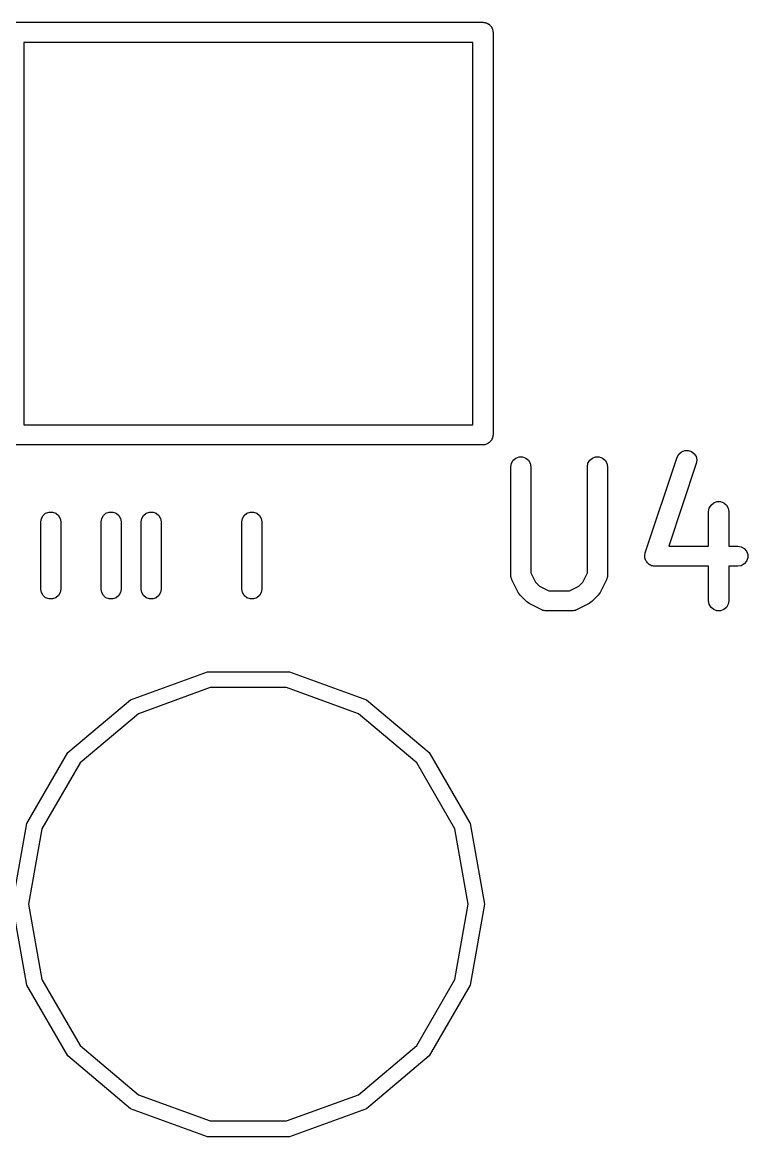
# Model space of a CAD drawing. Extents: x 74.6 to 132.8, y -113.1 to -87.3.
# Drawn here: x 127.39 to 132.8, y -105.01 to -96.7 of the extents above; entities that cross this region are included whole.
import ezdxf

# ---------------------------------------------------------------- set-up
doc = ezdxf.new("R2010")
doc.units = 0
doc.header["$MEASUREMENT"] = 0
doc.layers.add('BLACK', color=7, linetype='CONTINUOUS')

msp = doc.modelspace()

# ---------------------------------------------------------------- linework, layer by layer
at = {"layer": 'Black'}
for p, q in [((127.325, -96.7), (130.825, -96.7)), ((130.825, -96.7), (130.831, -96.7011)), ((130.831, -96.7011), (130.838, -96.7011)), ((130.838, -96.7011), (130.844, -96.7034)), ((130.844, -96.7034), (130.851, -96.7045)), ((130.851, -96.7045), (130.856, -96.7078)), ((130.856, -96.7078), (130.862, -96.71)), ((130.862, -96.71), (130.868, -96.7143)), ((130.868, -96.7143), (130.873, -96.7175)), ((130.873, -96.7175), (130.877, -96.7226)), ((130.877, -96.7226), (130.882, -96.7268)), ((130.882, -96.7268), (130.886, -96.7325)), ((130.886, -96.7325), (130.89, -96.7375)), ((130.89, -96.7375), (130.892, -96.7437)), ((130.892, -96.7437), (130.895, -96.7493)), ((130.895, -96.7493), (130.897, -96.7558)), ((130.897, -96.7558), (130.899, -96.762)), ((130.899, -96.762), (130.899, -96.7685)), ((130.899, -96.7685), (130.9, -96.775)), ((130.9, -96.775), (130.9, -99.775)), ((127.4, -96.85), (127.4, -99.7)), ((130.75, -96.85), (127.4, -96.85)), ((130.75, -99.7), (130.75, -96.85)), ((127.4, -99.7), (130.75, -99.7)), ((130.9, -99.775), (130.899, -99.7815)), ((130.825, -99.85), (127.325, -99.85)), ((130.831, -99.8489), (130.825, -99.85)), ((130.838, -99.8489), (130.831, -99.8489)), ((130.844, -99.8466), (130.838, -99.8489)), ((130.851, -99.8455), (130.844, -99.8466)), ((130.856, -99.8422), (130.851, -99.8455)), ((130.862, -99.84), (130.856, -99.8422)), ((130.868, -99.8357), (130.862, -99.84)), ((130.873, -99.8325), (130.868, -99.8357)), ((130.877, -99.8274), (130.873, -99.8325)), ((130.882, -99.8232), (130.877, -99.8274)), ((130.886, -99.8175), (130.882, -99.8232)), ((130.89, -99.8125), (130.886, -99.8175)), ((130.892, -99.8063), (130.89, -99.8125)), ((130.895, -99.8007), (130.892, -99.8063)), ((130.897, -99.7942), (130.895, -99.8007)), ((130.899, -99.788), (130.897, -99.7942)), ((130.899, -99.7815), (130.899, -99.788)), ((131.07, -99.9484), (131.094, -99.9395)), ((131.094, -99.9395), (131.12, -99.9395)), ((131.12, -99.9395), (131.145, -99.9484)), ((131.641, -99.9484), (131.665, -99.9395)), ((131.665, -99.9395), (131.692, -99.9395)), ((131.692, -99.9395), (131.716, -99.9484)), ((132.036, -100.656), (132.274, -99.942)), ((132.274, -99.942), (132.286, -99.9191)), ((132.286, -99.9191), (132.306, -99.9019)), ((132.306, -99.9019), (132.33, -99.8923)), ((132.33, -99.8923), (132.356, -99.8916)), ((132.356, -99.8916), (132.381, -99.8998)), ((132.381, -99.8998), (132.401, -99.916)), ((132.401, -99.916), (132.415, -99.9382)), ((132.415, -99.9382), (132.42, -99.9637)), ((131.032, -100.013), (131.037, -99.9877)), ((131.032, -100.823), (131.032, -100.013)), ((131.037, -99.9877), (131.05, -99.9652)), ((131.05, -99.9652), (131.07, -99.9484)), ((131.145, -99.9484), (131.165, -99.9652)), ((131.165, -99.9652), (131.178, -99.9877)), ((131.178, -99.9877), (131.182, -100.013)), ((131.182, -100.013), (131.182, -100.805)), ((131.604, -100.013), (131.608, -99.9877)), ((131.604, -100.805), (131.604, -100.013)), ((131.608, -99.9877), (131.621, -99.9652)), ((131.621, -99.9652), (131.641, -99.9484)), ((131.716, -99.9484), (131.736, -99.9652)), ((131.736, -99.9652), (131.749, -99.9877)), ((131.749, -99.9877), (131.754, -100.013)), ((131.754, -100.013), (131.754, -100.823)), ((132.416, -99.9895), (132.211, -100.605)), ((132.42, -99.9637), (132.416, -99.9895)), ((132.546, -100.282), (132.57, -100.273)), ((132.57, -100.273), (132.596, -100.273)), ((132.596, -100.273), (132.621, -100.282)), ((127.543, -100.377), (127.562, -100.36)), ((127.562, -100.36), (127.587, -100.351)), ((127.587, -100.351), (127.613, -100.351)), ((127.613, -100.351), (127.637, -100.36)), ((127.637, -100.36), (127.657, -100.377)), ((127.993, -100.377), (128.012, -100.36)), ((128.012, -100.36), (128.037, -100.351)), ((128.037, -100.351), (128.063, -100.351)), ((128.063, -100.351), (128.088, -100.36)), ((128.088, -100.36), (128.107, -100.377)), ((128.293, -100.377), (128.312, -100.36)), ((128.312, -100.36), (128.337, -100.351)), ((128.337, -100.351), (128.363, -100.351)), ((128.363, -100.351), (128.387, -100.36)), ((128.387, -100.36), (128.407, -100.377)), ((129.043, -100.377), (129.062, -100.36)), ((129.062, -100.36), (129.087, -100.351)), ((129.087, -100.351), (129.113, -100.351)), ((129.113, -100.351), (129.137, -100.36)), ((129.137, -100.36), (129.157, -100.377)), ((132.508, -100.347), (132.513, -100.321)), ((132.508, -100.605), (132.508, -100.347)), ((132.513, -100.321), (132.526, -100.299)), ((132.526, -100.299), (132.546, -100.282)), ((132.621, -100.282), (132.641, -100.299)), ((132.641, -100.299), (132.654, -100.321)), ((132.654, -100.321), (132.658, -100.347)), ((132.658, -100.347), (132.658, -100.605)), ((127.525, -100.425), (127.53, -100.399)), ((127.525, -100.925), (127.525, -100.425)), ((127.53, -100.399), (127.543, -100.377)), ((127.657, -100.377), (127.67, -100.399)), ((127.67, -100.399), (127.675, -100.425)), ((127.675, -100.425), (127.675, -100.925)), ((127.975, -100.425), (127.98, -100.399)), ((127.975, -100.925), (127.975, -100.425)), ((127.98, -100.399), (127.993, -100.377)), ((128.107, -100.377), (128.12, -100.399)), ((128.12, -100.399), (128.125, -100.425)), ((128.125, -100.425), (128.125, -100.925)), ((128.275, -100.425), (128.28, -100.399)), ((128.275, -100.925), (128.275, -100.425)), ((128.28, -100.399), (128.293, -100.377)), ((128.407, -100.377), (128.42, -100.399)), ((128.42, -100.399), (128.425, -100.425)), ((128.425, -100.425), (128.425, -100.925)), ((129.025, -100.425), (129.03, -100.399)), ((129.025, -100.925), (129.025, -100.425)), ((129.03, -100.399), (129.043, -100.377)), ((129.157, -100.377), (129.17, -100.399)), ((129.17, -100.399), (129.175, -100.425)), ((129.175, -100.425), (129.175, -100.925)), ((132.211, -100.605), (132.508, -100.605)), ((132.658, -100.605), (132.726, -100.605)), ((132.726, -100.605), (132.752, -100.61)), ((132.032, -100.682), (132.033, -100.675)), ((132.033, -100.688), (132.032, -100.682)), ((132.033, -100.667), (132.035, -100.662)), ((132.033, -100.675), (132.033, -100.667)), ((132.033, -100.693), (132.033, -100.688)), ((132.035, -100.662), (132.036, -100.656)), ((132.752, -100.61), (132.774, -100.623)), ((132.774, -100.623), (132.791, -100.643)), ((132.791, -100.643), (132.8, -100.667)), ((132.8, -100.667), (132.8, -100.693)), ((132.036, -100.7), (132.033, -100.693)), ((132.037, -100.708), (132.036, -100.7)), ((132.04, -100.712), (132.037, -100.708)), ((132.042, -100.718), (132.04, -100.712)), ((132.047, -100.723), (132.042, -100.718)), ((132.051, -100.73), (132.047, -100.723)), ((132.055, -100.733), (132.051, -100.73)), ((132.059, -100.738), (132.055, -100.733)), ((132.065, -100.741), (132.059, -100.738)), ((132.071, -100.746), (132.065, -100.741)), ((132.077, -100.748), (132.071, -100.746)), ((132.081, -100.751), (132.077, -100.748)), ((132.089, -100.752), (132.081, -100.751)), ((132.096, -100.754), (132.089, -100.752)), ((132.102, -100.754), (132.096, -100.754)), ((132.107, -100.755), (132.102, -100.754)), ((132.508, -100.755), (132.107, -100.755)), ((132.508, -101.013), (132.508, -100.755)), ((132.726, -100.755), (132.658, -100.755)), ((132.658, -100.755), (132.658, -101.013)), ((132.752, -100.751), (132.726, -100.755)), ((132.774, -100.738), (132.752, -100.751)), ((132.791, -100.718), (132.774, -100.738)), ((132.8, -100.693), (132.791, -100.718)), ((131.033, -100.827), (131.032, -100.823)), ((131.033, -100.831), (131.033, -100.827)), ((131.035, -100.84), (131.033, -100.831)), ((131.037, -100.849), (131.035, -100.84)), ((131.039, -100.852), (131.037, -100.849)), ((131.04, -100.856), (131.039, -100.852)), ((131.088, -100.952), (131.04, -100.856)), ((131.182, -100.805), (131.216, -100.874)), ((131.569, -100.874), (131.604, -100.805)), ((131.746, -100.856), (131.698, -100.952)), ((131.747, -100.852), (131.746, -100.856)), ((131.749, -100.849), (131.747, -100.852)), ((131.751, -100.84), (131.749, -100.849)), ((131.753, -100.831), (131.751, -100.84)), ((131.754, -100.823), (131.753, -100.827)), ((131.753, -100.827), (131.753, -100.831)), ((127.53, -100.951), (127.525, -100.925)), ((127.675, -100.925), (127.67, -100.951)), ((127.98, -100.951), (127.975, -100.925)), ((128.125, -100.925), (128.12, -100.951)), ((128.28, -100.951), (128.275, -100.925)), ((128.425, -100.925), (128.42, -100.951)), ((129.03, -100.951), (129.025, -100.925)), ((129.175, -100.925), (129.17, -100.951)), ((131.216, -100.874), (131.247, -100.904)), ((131.247, -100.904), (131.315, -100.938)), ((131.315, -100.938), (131.47, -100.938)), ((131.47, -100.938), (131.539, -100.904)), ((131.539, -100.904), (131.569, -100.874)), ((127.543, -100.973), (127.53, -100.951)), ((127.562, -100.99), (127.543, -100.973)), ((127.587, -100.999), (127.562, -100.99)), ((127.613, -100.999), (127.587, -100.999)), ((127.637, -100.99), (127.613, -100.999)), ((127.657, -100.973), (127.637, -100.99)), ((127.67, -100.951), (127.657, -100.973)), ((127.993, -100.973), (127.98, -100.951)), ((128.012, -100.99), (127.993, -100.973)), ((128.037, -100.999), (128.012, -100.99)), ((128.063, -100.999), (128.037, -100.999)), ((128.088, -100.99), (128.063, -100.999)), ((128.107, -100.973), (128.088, -100.99)), ((128.12, -100.951), (128.107, -100.973)), ((128.293, -100.973), (128.28, -100.951)), ((128.312, -100.99), (128.293, -100.973)), ((128.337, -100.999), (128.312, -100.99)), ((128.363, -100.999), (128.337, -100.999)), ((128.387, -100.99), (128.363, -100.999)), ((128.407, -100.973), (128.387, -100.99)), ((128.42, -100.951), (128.407, -100.973)), ((129.043, -100.973), (129.03, -100.951)), ((129.062, -100.99), (129.043, -100.973)), ((129.087, -100.999), (129.062, -100.99)), ((129.113, -100.999), (129.087, -100.999)), ((129.137, -100.99), (129.113, -100.999)), ((129.157, -100.973), (129.137, -100.99)), ((129.17, -100.951), (129.157, -100.973)), ((131.095, -100.961), (131.088, -100.952)), ((131.102, -100.971), (131.095, -100.961)), ((131.149, -101.019), (131.102, -100.971)), ((131.159, -101.026), (131.149, -101.019)), ((131.636, -101.019), (131.626, -101.026)), ((131.684, -100.971), (131.636, -101.019)), ((131.691, -100.961), (131.684, -100.971)), ((131.698, -100.952), (131.691, -100.961)), ((132.513, -101.039), (132.508, -101.013)), ((132.658, -101.013), (132.654, -101.039)), ((131.169, -101.033), (131.159, -101.026)), ((131.264, -101.08), (131.169, -101.033)), ((131.268, -101.082), (131.264, -101.08)), ((131.272, -101.084), (131.268, -101.082)), ((131.281, -101.085), (131.272, -101.084)), ((131.289, -101.088), (131.281, -101.085)), ((131.293, -101.088), (131.289, -101.088)), ((131.298, -101.088), (131.293, -101.088)), ((131.488, -101.088), (131.298, -101.088)), ((131.492, -101.088), (131.488, -101.088)), ((131.497, -101.088), (131.492, -101.088)), ((131.505, -101.085), (131.497, -101.088)), ((131.514, -101.084), (131.505, -101.085)), ((131.517, -101.082), (131.514, -101.084)), ((131.522, -101.08), (131.517, -101.082)), ((131.617, -101.033), (131.522, -101.08)), ((131.626, -101.026), (131.617, -101.033)), ((132.526, -101.062), (132.513, -101.039)), ((132.546, -101.078), (132.526, -101.062)), ((132.57, -101.087), (132.546, -101.078)), ((132.596, -101.087), (132.57, -101.087)), ((132.621, -101.078), (132.596, -101.087)), ((132.641, -101.062), (132.621, -101.078)), ((132.654, -101.039), (132.641, -101.062)), ((128.195, -101.751), (128.769, -101.542)), ((128.769, -101.542), (129.381, -101.542)), ((129.381, -101.542), (129.955, -101.751)), ((128.79, -101.66), (128.255, -101.855)), ((129.36, -101.66), (128.79, -101.66)), ((129.895, -101.855), (129.36, -101.66)), ((127.727, -102.144), (128.195, -101.751)), ((129.955, -101.751), (130.423, -102.144)), ((128.255, -101.855), (127.819, -102.221)), ((130.331, -102.221), (129.895, -101.855)), ((127.421, -102.673), (127.727, -102.144)), ((130.423, -102.144), (130.729, -102.673)), ((127.819, -102.221), (127.534, -102.714)), ((130.616, -102.714), (130.331, -102.221)), ((127.315, -103.275), (127.421, -102.673)), ((130.729, -102.673), (130.835, -103.275)), ((127.534, -102.714), (127.435, -103.275)), ((130.715, -103.275), (130.616, -102.714)), ((127.421, -103.877), (127.315, -103.275)), ((127.435, -103.275), (127.534, -103.836)), ((130.616, -103.836), (130.715, -103.275)), ((130.835, -103.275), (130.729, -103.877)), ((127.534, -103.836), (127.819, -104.329)), ((130.331, -104.329), (130.616, -103.836)), ((127.727, -104.406), (127.421, -103.877)), ((130.729, -103.877), (130.423, -104.406)), ((127.819, -104.329), (128.255, -104.695)), ((129.895, -104.695), (130.331, -104.329)), ((128.195, -104.799), (127.727, -104.406)), ((130.423, -104.406), (129.955, -104.799)), ((128.255, -104.695), (128.79, -104.89)), ((129.36, -104.89), (129.895, -104.695)), ((128.769, -105.008), (128.195, -104.799)), ((129.955, -104.799), (129.381, -105.008)), ((128.79, -104.89), (129.36, -104.89)), ((129.381, -105.008), (128.769, -105.008))]:
    msp.add_line(p, q, dxfattribs=at)

doc.saveas('drawing.dxf')
